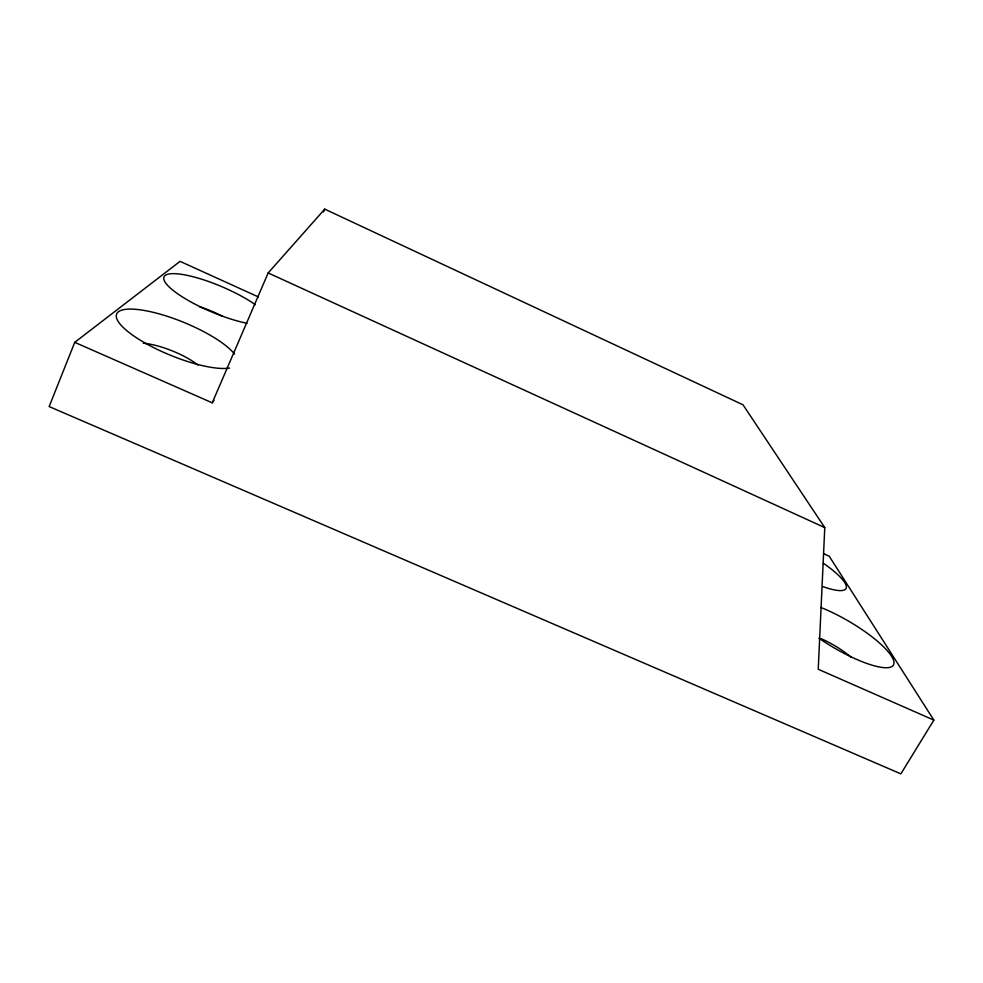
<?xml version="1.0" encoding="UTF-8"?>
<svg xmlns="http://www.w3.org/2000/svg" width="983" height="983" viewBox="0 0 983 983"><rect width="100%" height="100%" fill="white"/><g stroke="black" fill="none" stroke-linecap="round" stroke-linejoin="round"><path stroke-width="1.47" d="M74.745 342.342L212.242 402.809L268.162 272.955L324.746 209.133L743.013 404.812L824.774 527.601L818.237 669.263L933.85 720.109L900.87 773.867L49.15 406.569L74.745 342.342L180.061 261.355L258.357 296.915M323.542 211.886L324.746 209.133M212.242 402.809L213.987 400.4M823.619 553.662L829.197 556.194L933.85 720.109M268.162 272.955L824.774 527.601M820.744 607.42A60.295 15.187 30.4 0 1 893.989 663.07A60.295 15.187 30.4 0 1 818.925 638.188M823.349 563.234A52.64 11.968 29.3 0 1 846.375 587.121A52.64 11.968 29.3 0 1 822.869 586.593M821.161 638.655A37.501 10.002 30.6 0 1 851.131 657.222M246.991 323.26A56.903 13.615 23 0 1 174.777 291.693A56.903 13.615 23 0 1 182.506 274.478A56.903 13.615 23 0 1 255.322 304.693M229.592 368.06A65.308 17.743 22.3 0 1 134.99 336.788A65.308 17.743 22.3 0 1 144.231 310.456A65.308 17.743 22.3 0 1 234.519 354.04M143.334 343.227A40.61 11.685 22 0 1 197.964 365.049M199.574 306.782A35.4 8.982 22.8 0 1 222.76 316.465"/></g></svg>
